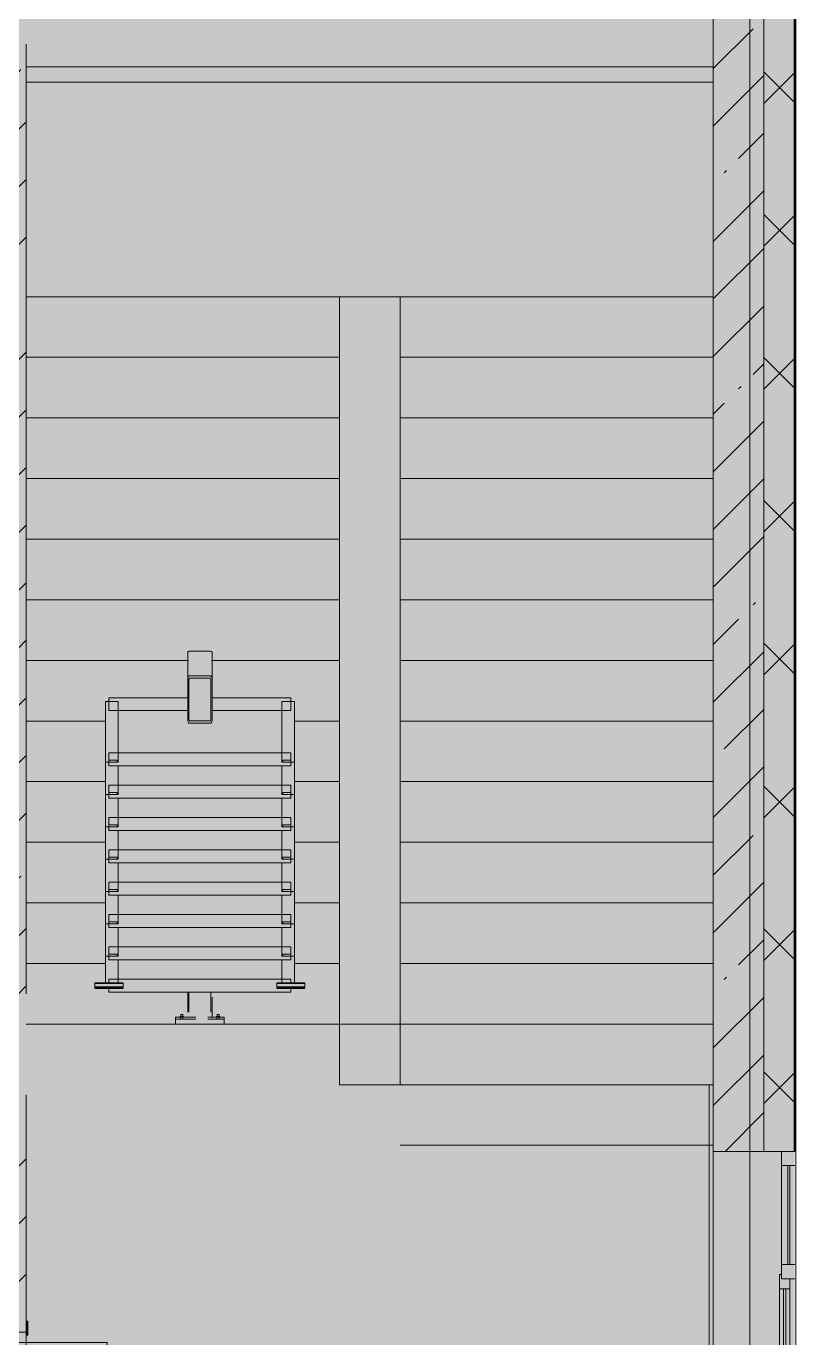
# Model space of a CAD drawing. Header units: millimetres. Extents: x 2623 to 210903, y -8553 to 29000.
# Drawn here: x 205323 to 209131, y 12198 to 18689 of the extents above; entities that cross this region are included whole.
import ezdxf

# ---------------------------------------------------------------- set-up
doc = ezdxf.new("R2010")
doc.units = ezdxf.units.MM
doc.linetypes.add('200_ШТРИХ__ш1_п0_6_', pattern=[160, 100, -60])
doc.layers.add('A-DETL-GENF-6', color=7, linetype='Continuous', lineweight=9, true_color=0xc0c0c0, transparency=0.4)
for name, color, linetype, lineweight in [('A-DETL-MBND-1', 7, '200_ШТРИХ__ш1_п0_6_', 9), ('A-GLAZ-2', 7, 'Continuous', 5), ('A-WALL-4', 7, 'Continuous', 5), ('I-WALL-4', 7, 'Continuous', 5), ('Оси', 7, 'Continuous', 9)]:
    doc.layers.add(name, color=color, linetype=linetype, lineweight=lineweight)
for name, color, linetype, lineweight, true_color in [('A-DOOR-3', 7, 'Continuous', 5, 0xb7b7b7), ('A-DOOR-4', 7, 'Continuous', 5, 0xe2e2e2), ('A-DOOR-FRAM-3', 7, 'Continuous', 5, 0xe2e2e2), ('A-DOOR-FRAM-4', 7, 'Continuous', 5, 0xb7b7b7), ('A-FLOR-2', 7, 'Continuous', 5, 0xb7b7b7), ('A-GENM-3', 7, 'Continuous', 5, 0x737373), ('A-GLAZ-1', 7, 'Continuous', 5, 0x737373), ('A-WALL-5', 7, 'Continuous', 5, 0x737373), ('A-WALL-6', 7, 'Continuous', 9, 0x737373), ('I-WALL-5', 7, 'Continuous', 5, 0x737373), ('S-STRS-2', 7, 'Continuous', 5, 0x737373)]:
    doc.layers.add(name, color=color, linetype=linetype, lineweight=lineweight, true_color=true_color)
pattern_1 = [(45, (83893.37, 0), (-285.1231, 285.1231), []), (45, (84178.5, 0), (-285.1231, 285.1231), [504.031, -100.806, 16.764, -84.042])]

# ---------------------------------------------------------------- blocks, each defined once
blk = doc.blocks.new('110_Дверь_СКБ_2Ст - Д-1_л_Лестничная клетка EIS60 2-32142534-3_1_3_птичка')
at = {"layer": 'A-DOOR-4'}
for points in [[(612.5, 110), (662.5, 110), (662.5, 1010), (612.5, 1010), (612.5, 603.3)], [(-587.5, 110), (-587.5, 510), (-637.5, 510), (-637.5, 110)], [(712.5, -110), (712.5, 30), (697.5, 24.8), (697.5, -110)]]:
    blk.add_hatch(color=256, dxfattribs=at).paths.add_polyline_path(points)
h = blk.add_hatch(color=256, dxfattribs=at)
h.paths.add_polyline_path([(652.5, 30), (712.5, 30), (712.5, 110), (662.5, 110), (662.5, 60), (652.5, 60)])
h.paths.add_polyline_path([(-687.5, 30), (-627.5, 30), (-627.5, 60), (-637.5, 60), (-637.5, 110), (-687.5, 110)])
at = {"layer": 'A-DOOR-FRAM-3'}
for points in [[(-672.5, 110), (-672.5, 118), (-742.5, 118), (-742.5, 110)], [(767.5, 110), (767.5, 118), (697.5, 118), (697.5, 110)], [(-672.5, -110), (-672.5, 30), (-687.5, 24.8), (-687.5, -110)], [(-672.5, -118), (-672.5, -110), (-742.5, -110), (-742.5, -118)], [(767.5, -118), (767.5, -110), (697.5, -110), (697.5, -118)]]:
    blk.add_hatch(color=256, dxfattribs=at).paths.add_polyline_path(points)
at = {"layer": 'A-DOOR-3'}
for p, q in [((662.5, 1010), (612.5, 1010)), ((612.5, 1010), (612.5, 110)), ((662.5, 110), (662.5, 1010)), ((-637.5, 510), (-637.5, 110)), ((-587.5, 510), (-637.5, 510)), ((-587.5, 110), (-587.5, 510)), ((-637.5, 110), (-587.5, 110)), ((612.5, 110), (662.5, 110))]:
    blk.add_line(p, q, dxfattribs=at)
for centre, radius, start, end in [((662.5, 110), 900, 90, 180), ((-637.5, 110), 400, 360, 90)]:
    blk.add_arc(centre, radius, start, end, dxfattribs=at)
at = {"layer": 'A-DOOR-FRAM-4'}
for p, q in [((-672.5, 118), (-742.5, 118)), ((-742.5, 118), (-742.5, 110)), ((-742.5, 110), (-672.5, 110)), ((-637.5, 110), (-687.5, 110)), ((-687.5, 110), (-687.5, 30)), ((-672.5, 110), (-672.5, 118)), ((-637.5, 60), (-637.5, 110)), ((662.5, 110), (662.5, 60)), ((712.5, 110), (662.5, 110)), ((767.5, 118), (697.5, 118)), ((697.5, 118), (697.5, 110)), ((697.5, 110), (767.5, 110)), ((712.5, 30), (712.5, 110)), ((767.5, 110), (767.5, 118)), ((-687.5, 30), (-627.5, 30)), ((-672.5, 30), (-687.5, 30)), ((-687.5, 30), (-687.5, -110)), ((-672.5, -110), (-672.5, 30)), ((-627.5, 60), (-637.5, 60)), ((-627.5, 30), (-627.5, 60)), ((662.5, 60), (652.5, 60)), ((652.5, 60), (652.5, 30)), ((652.5, 30), (712.5, 30)), ((712.5, 30), (697.5, 30)), ((697.5, 30), (697.5, -110)), ((712.5, -110), (712.5, 30)), ((-672.5, -110), (-742.5, -110)), ((-742.5, -110), (-742.5, -118)), ((-742.5, -118), (-672.5, -118)), ((-687.5, -110), (-672.5, -110)), ((-672.5, -118), (-672.5, -110)), ((697.5, -110), (712.5, -110)), ((767.5, -110), (697.5, -110)), ((697.5, -110), (697.5, -118)), ((697.5, -118), (767.5, -118)), ((767.5, -118), (767.5, -110))]:
    blk.add_line(p, q, dxfattribs=at)
blk = doc.blocks.new('120_Окно_СКБ_2Ст_Фрамуга сверху - 120_Окно_СКБ_2Ст_2300х2500_h_ ДОО 2-24160916-3_1_3_птичка')
at = {"layer": 'A-GLAZ-1'}
for p, q in [((-1150, 13), (-1150, 78)), ((-1080, 78), (-1080, 13)), ((-590, 13), (-590, 78)), ((-520, 78), (-520, 13)), ((1080, 13), (1080, 78)), ((1150, 78), (1150, 13)), ((-1080, 13), (-1150, 13)), ((-1150, 13), (-540, 13)), ((-590, 53), (-1080, 53)), ((-590, 43), (-1080, 43)), ((-1080, 13), (-540, 13)), ((-520, 13), (-590, 13)), ((-520, 13), (-540, 13)), ((-540, 13), (-540, 3)), ((-540, 3), (1100, 3)), ((1100, 3), (-540, 3)), ((1080, 53), (-520, 53)), ((-520, 53), (-520, 13)), ((-470, 3), (-470, 53)), ((-470, 33), (1030, 33)), ((1030, 23), (-470, 23)), ((1030, 3), (1030, 53)), ((1080, 13), (1080, 53)), ((1150, 13), (1080, 13)), ((1100, 13), (1080, 13)), ((1100, 13), (1150, 13)), ((1100, 3), (1100, 13))]:
    blk.add_line(p, q, dxfattribs=at)
at = {"layer": 'A-GLAZ-2'}
for p, q in [((-1150, 83), (-1080, 83)), ((1150, 83), (-1150, 83)), ((-1080, 83), (1080, 83)), ((-590, 83), (-520, 83)), ((1080, 83), (1150, 83))]:
    blk.add_line(p, q, dxfattribs=at)
blk = doc.blocks.new('Анкер клиновой - Анкер клиновой МКТ В 10-10-16_85-22193208-3_1_3_птичка')
at = {"layer": 'A-DETL-MBND-1'}
for p, q in [((122191.4, 13788), (122191.4, 13784)), ((122207.4, 13788), (122191.4, 13788)), ((122191.4, 13788), (122207.4, 13788)), ((122194.4, 13798), (122194.4, 13784)), ((122204.4, 13798), (122194.4, 13798)), ((122194.4, 13798), (122204.4, 13798)), ((122204.4, 13784), (122204.4, 13798)), ((122207.4, 13784), (122207.4, 13788))]:
    blk.add_line(p, q, dxfattribs=at)
blk = doc.blocks.new('ОМ_Полоса_Трапеция прямоугольная_Прокат_ГОСТ 103-2006 - ОМ_Полоса_Трапеция прямоугольная_Прокат_ГОСТ 103-2006-21111644-3_1_3_птичка')
at = {"layer": 'A-GENM-3'}
for p, q in [((122699.4, 15046.5), (122699.4, 15056.5)), ((122699.4, 15056.5), (122739.4, 15056.5)), ((122739.4, 15046.5), (122699.4, 15046.5)), ((122739.4, 15056.5), (122739.4, 15046.5))]:
    blk.add_line(p, q, dxfattribs=at)
blk = doc.blocks.new('ОМ_Полоса_Трапеция прямоугольная_Прокат_ГОСТ 103-2006 - ОМ_Полоса_Трапеция прямоугольная_Прокат_ГОСТ 103-2006-V105-3_1_3_птичка')
at = {"layer": 'A-GENM-3'}
for p, q in [((122699.4, 14416.5), (122699.4, 14406.5)), ((122739.4, 14416.5), (122699.4, 14416.5)), ((122739.4, 14406.5), (122739.4, 14416.5)), ((122699.4, 14406.5), (122739.4, 14406.5))]:
    blk.add_line(p, q, dxfattribs=at)
blk = doc.blocks.new('ОМ_Полоса_Трапеция прямоугольная_Прокат_ГОСТ 103-2006 - ОМ_Полоса_Трапеция прямоугольная_Прокат_ГОСТ 103-2006-V106-3_1_3_птичка')
at = {"layer": 'A-GENM-3'}
for p, q in [((122699.4, 14256.5), (122699.4, 14246.5)), ((122739.4, 14256.5), (122699.4, 14256.5)), ((122699.4, 14246.5), (122739.4, 14246.5)), ((122739.4, 14246.5), (122739.4, 14256.5))]:
    blk.add_line(p, q, dxfattribs=at)
blk = doc.blocks.new('ОМ_Полоса_Трапеция прямоугольная_Прокат_ГОСТ 103-2006 - ОМ_Полоса_Трапеция прямоугольная_Прокат_ГОСТ 103-2006-V107-3_1_3_птичка')
at = {"layer": 'A-GENM-3'}
for p, q in [((122699.4, 14096.5), (122699.4, 14086.5)), ((122739.4, 14096.5), (122699.4, 14096.5)), ((122699.4, 14086.5), (122739.4, 14086.5)), ((122739.4, 14086.5), (122739.4, 14096.5))]:
    blk.add_line(p, q, dxfattribs=at)
blk = doc.blocks.new('ОМ_Полоса_Прокат_ГОСТ 103-2006 - ОМ_Полоса_Прокат_ГОСТ 103-2006-22193251-3_1_3_птичка')
at = {"layer": 'A-GENM-3'}
for p, q in [((122809.4, 13929.5), (122669.4, 13929.5)), ((122669.4, 13929.5), (122669.4, 13926.5)), ((122669.4, 13926.5), (122809.4, 13926.5)), ((122809.4, 13926.5), (122809.4, 13929.5))]:
    blk.add_line(p, q, dxfattribs=at)
blk = doc.blocks.new('ОМ_Полоса_Прокат_ГОСТ 103-2006 - ОМ_Полоса_Прокат_ГОСТ 103-2006-22193252-3_1_3_птичка')
at = {"layer": 'A-GENM-3'}
for p, q in [((122669.4, 13954.2), (122669.4, 13950.8)), ((122809.4, 13954.2), (122669.4, 13954.2)), ((122669.4, 13950.8), (122809.4, 13950.8)), ((122669.4, 13933.9), (122669.4, 13950.8)), ((122809.4, 13933.9), (122669.4, 13933.9)), ((122809.4, 13950.8), (122809.4, 13954.2)), ((122809.4, 13950.8), (122809.4, 13933.9))]:
    blk.add_line(p, q, dxfattribs=at)
blk = doc.blocks.new('ОМ_Полоса_Трапеция прямоугольная_Прокат_ГОСТ 103-2006 - ОМ_Полоса_Трапеция прямоугольная_Прокат_ГОСТ 103-2006-21111686-3_1_3_птичка')
at = {"layer": 'A-GENM-3'}
for p, q in [((121839.4, 15056.5), (121879.4, 15056.5)), ((121839.4, 15046.5), (121839.4, 15056.5)), ((121879.4, 15046.5), (121839.4, 15046.5)), ((121879.4, 15056.5), (121879.4, 15046.5))]:
    blk.add_line(p, q, dxfattribs=at)
blk = doc.blocks.new('ОМ_Полоса_Трапеция прямоугольная_Прокат_ГОСТ 103-2006 - ОМ_Полоса_Трапеция прямоугольная_Прокат_ГОСТ 103-2006-V108-3_1_3_птичка')
at = {"layer": 'A-GENM-3'}
for p, q in [((121879.4, 14416.5), (121839.4, 14416.5)), ((121839.4, 14416.5), (121839.4, 14406.5)), ((121879.4, 14406.5), (121879.4, 14416.5)), ((121839.4, 14406.5), (121879.4, 14406.5))]:
    blk.add_line(p, q, dxfattribs=at)
blk = doc.blocks.new('ОМ_Полоса_Трапеция прямоугольная_Прокат_ГОСТ 103-2006 - ОМ_Полоса_Трапеция прямоугольная_Прокат_ГОСТ 103-2006-V109-3_1_3_птичка')
at = {"layer": 'A-GENM-3'}
for p, q in [((121879.4, 14256.5), (121839.4, 14256.5)), ((121839.4, 14256.5), (121839.4, 14246.5)), ((121839.4, 14246.5), (121879.4, 14246.5)), ((121879.4, 14246.5), (121879.4, 14256.5))]:
    blk.add_line(p, q, dxfattribs=at)
blk = doc.blocks.new('ОМ_Полоса_Трапеция прямоугольная_Прокат_ГОСТ 103-2006 - ОМ_Полоса_Трапеция прямоугольная_Прокат_ГОСТ 103-2006-V110-3_1_3_птичка')
at = {"layer": 'A-GENM-3'}
for p, q in [((121879.4, 14096.5), (121839.4, 14096.5)), ((121839.4, 14096.5), (121839.4, 14086.5)), ((121839.4, 14086.5), (121879.4, 14086.5)), ((121879.4, 14086.5), (121879.4, 14096.5))]:
    blk.add_line(p, q, dxfattribs=at)
blk = doc.blocks.new('ОМ_Полоса_Прокат_ГОСТ 103-2006 - ОМ_Полоса_Прокат_ГОСТ 103-2006-22193295-3_1_3_птичка')
at = {"layer": 'A-GENM-3'}
for p, q in [((121909.4, 13929.5), (121769.4, 13929.5)), ((121769.4, 13929.5), (121769.4, 13926.5)), ((121769.4, 13926.5), (121909.4, 13926.5)), ((121909.4, 13926.5), (121909.4, 13929.5))]:
    blk.add_line(p, q, dxfattribs=at)
blk = doc.blocks.new('ОМ_Полоса_Прокат_ГОСТ 103-2006 - ОМ_Полоса_Прокат_ГОСТ 103-2006-22193296-3_1_3_птичка')
at = {"layer": 'A-GENM-3'}
for p, q in [((121909.4, 13954.2), (121769.4, 13954.2)), ((121769.4, 13954.2), (121769.4, 13950.8)), ((121769.4, 13950.8), (121909.4, 13950.8)), ((121769.4, 13933.9), (121769.4, 13950.8)), ((121909.4, 13933.9), (121769.4, 13933.9)), ((121909.4, 13950.8), (121909.4, 13954.2)), ((121909.4, 13950.8), (121909.4, 13933.9))]:
    blk.add_line(p, q, dxfattribs=at)
blk = doc.blocks.new('ОМ_Нижняя опорная пятка1 - ОМ_Нижняя опорная пятка-21111576-3_1_3_птичка')
at = {"layer": 'A-DETL-MBND-1'}
for p, q in [((-96, -10), (-96, 0)), ((-84, -10), (-84, 0)), ((84, -10), (84, 0)), ((96, -10), (96, 0))]:
    blk.add_line(p, q, dxfattribs=at)
blk = doc.blocks.new('ОМ_Труба_ГОСТ 8639-82 - ОМ_Труба_ГОСТ 8639-82-21111694-3_1_3_птичка')
at = {"layer": 'A-GENM-3'}
for p, q in [((122229.4, 15590.5), (122229.4, 15456.5)), ((122238.4, 15595.1), (122340.4, 15595.1)), ((122349.4, 15456.5), (122349.4, 15590.5)), ((122229.4, 15256.4), (122229.4, 15456.5)), ((122235.4, 15456.5), (122235.4, 15256.4)), ((122238.4, 15474.2), (122340.4, 15474.2)), ((122340.4, 15462.4), (122238.4, 15462.4)), ((122343.4, 15256.4), (122343.4, 15456.5)), ((122349.4, 15456.5), (122349.4, 15256.4)), ((122238.4, 15250.5), (122340.4, 15250.5)), ((122340.4, 15238.8), (122238.4, 15238.8))]:
    blk.add_line(p, q, dxfattribs=at)
at = {"layer": 'A-GENM-3', "flags": 128}
for points in [[(122229.4, 15456.5), (122229.6, 15460), (122230.1, 15463.3), (122231, 15466.3), (122232.1, 15469), (122233.4, 15471.2), (122235, 15472.8), (122236.7, 15473.8), (122238.4, 15474.2)], [(122238.4, 15462.4), (122237.9, 15462.3), (122237.3, 15461.9), (122236.8, 15461.4), (122236.3, 15460.7), (122235.9, 15459.8), (122235.7, 15458.8), (122235.5, 15457.7), (122235.4, 15456.5)], [(122340.4, 15474.2), (122342.2, 15473.8), (122343.9, 15472.8), (122345.4, 15471.2), (122346.8, 15469), (122347.9, 15466.3), (122348.8, 15463.3), (122349.3, 15460), (122349.4, 15456.5)], [(122343.4, 15456.5), (122343.4, 15457.7), (122343.2, 15458.8), (122342.9, 15459.8), (122342.6, 15460.7), (122342.1, 15461.4), (122341.6, 15461.9), (122341, 15462.3), (122340.4, 15462.4)], [(122238.4, 15238.8), (122236.7, 15239.1), (122235, 15240.1), (122233.4, 15241.8), (122232.1, 15243.9), (122231, 15246.6), (122230.1, 15249.7), (122229.6, 15253), (122229.4, 15256.4)], [(122235.4, 15256.4), (122235.5, 15255.3), (122235.7, 15254.2), (122235.9, 15253.2), (122236.3, 15252.3), (122236.8, 15251.5), (122237.3, 15251), (122237.9, 15250.7), (122238.4, 15250.5)], [(122349.4, 15256.4), (122349.3, 15253), (122348.8, 15249.7), (122347.9, 15246.6), (122346.8, 15243.9), (122345.4, 15241.8), (122343.9, 15240.1), (122342.2, 15239.1), (122340.4, 15238.8)], [(122340.4, 15250.5), (122341, 15250.7), (122341.6, 15251), (122342.1, 15251.5), (122342.6, 15252.3), (122342.9, 15253.2), (122343.2, 15254.2), (122343.4, 15255.3), (122343.4, 15256.4)]]:
    blk.add_lwpolyline(points, dxfattribs=at)
at = {"layer": 'A-GENM-3'}
for centre, major_axis, start_param, end_param in [((122238.4, 15590.5), (9, 0), 1.570796, 3.141593), ((122340.4, 15590.5), (9, 0), 0, 1.570796), ((122238.4, 15538.5), (9, 0), 3.141593, 3.665191), ((122340.4, 15538.5), (-9, 0), 2.617994, 3.141593)]:
    blk.add_ellipse(centre, major_axis=major_axis, ratio=0.509802, start_param=start_param, end_param=end_param, dxfattribs=at)
blk = doc.blocks.new('ОМ_Уголок_ГОСТ 8509-93 - ОМ_Уголок_ГОСТ 8509-93-22194532-3_1_3_птичка')
at = {"layer": 'A-GENM-3'}
for p, q in [((0, 45.2), (0, -17.8)), ((390, 45.2), (0, 45.2)), ((900, 45.2), (510, 45.2)), ((900, -17.8), (900, 45.2)), ((0, -17.8), (390, -17.8)), ((510, -17.8), (900, -17.8))]:
    blk.add_line(p, q, dxfattribs=at)
blk = doc.blocks.new('ОМ_Уголок_ГОСТ 8509-93 - ОМ_Уголок_ГОСТ 8509-93-V111-3_1_3_птичка')
at = {"layer": 'A-GENM-3'}
for p, q in [((0, 45.2), (0, -17.8)), ((900, 45.2), (0, 45.2)), ((900, -17.8), (900, 45.2)), ((0, -17.8), (900, -17.8))]:
    blk.add_line(p, q, dxfattribs=at)
blk = doc.blocks.new('ОМ_Уголок_ГОСТ 8509-93 - ОМ_Уголок_ГОСТ 8509-93-22194533-3_1_3_птичка')
at = {"layer": 'A-GENM-3'}
for p, q in [((0, 45.2), (0, -17.8)), ((300, 45.2), (0, 45.2)), ((300, -17.8), (300, 45.2)), ((0, -17.8), (300, -17.8))]:
    blk.add_line(p, q, dxfattribs=at)
blk = doc.blocks.new('ОМ_Уголок_ГОСТ 8509-93 - ОМ_Уголок_ГОСТ 8509-93-V112-3_1_3_птичка')
at = {"layer": 'A-GENM-3'}
for p, q in [((0, 45.2), (0, -17.8)), ((142.2, 45.2), (0, 45.2)), ((0, -17.8), (160, -17.8))]:
    blk.add_line(p, q, dxfattribs=at)
blk = doc.blocks.new('ОМ_Уголок_ГОСТ 8509-93 - ОМ_Уголок_ГОСТ 8509-93-V113-3_1_3_птичка')
at = {"layer": 'A-GENM-3'}
for p, q in [((300, 45.2), (157.8, 45.2)), ((300, -17.8), (300, 45.2)), ((140, -17.8), (300, -17.8))]:
    blk.add_line(p, q, dxfattribs=at)
blk = doc.blocks.new('ОМ_Уголок_ГОСТ 8509-93 - ОМ_Уголок_ГОСТ 8509-93-V114-3_1_3_птичка')
at = {"layer": 'A-GENM-3'}
for p, q in [((0, 45.2), (0, 27.8)), ((900, 45.2), (0, 45.2)), ((0, 7.4), (0, -17.8)), ((900, 27.8), (900, 45.2)), ((900, -17.8), (900, 7.4)), ((0, -17.8), (900, -17.8))]:
    blk.add_line(p, q, dxfattribs=at)
blk = doc.blocks.new('ОМ_Уголок_ГОСТ 8509-93 - ОМ_Уголок_ГОСТ 8509-93-V115-3_1_3_птичка')
at = {"layer": 'A-GENM-3'}
for p, q in [((0, 45.2), (0, -17.8)), ((7.4, 45.2), (0, 45.2)), ((142.2, 45.2), (27.8, 45.2)), ((0, -17.8), (7.4, -17.8)), ((27.8, -17.8), (160, -17.8))]:
    blk.add_line(p, q, dxfattribs=at)
blk = doc.blocks.new('ОМ_Уголок_ГОСТ 8509-93 - ОМ_Уголок_ГОСТ 8509-93-V116-3_1_3_птичка')
at = {"layer": 'A-GENM-3'}
for p, q in [((272.2, 45.2), (157.8, 45.2)), ((300, 45.2), (292.6, 45.2)), ((300, -17.8), (300, 45.2)), ((140, -17.8), (272.2, -17.8)), ((292.6, -17.8), (300, -17.8))]:
    blk.add_line(p, q, dxfattribs=at)
blk = doc.blocks.new('ОМ_Труба_ГОСТ 8639-82 - ОМ_Труба_ГОСТ 8639-82-21111710-3_1_3_птичка')
at = {"layer": 'A-DETL-MBND-1'}
for p, q in [((122229.4, 13908.7), (122229.4, 13784)), ((122235.4, 13908.7), (122235.4, 13784)), ((122343.4, 13908.7), (122343.4, 13784)), ((122349.4, 13784), (122349.4, 13908.7))]:
    blk.add_line(p, q, dxfattribs=at)
blk = doc.blocks.new('ОМ_Уголок_ГОСТ 8510-86 - ОМ_Уголок_ГОСТ 8510-86-21111720-3_1_3_птичка')
at = {"layer": 'A-DETL-MBND-1'}
for p, q in [((0, 34), (0, 0)), ((0, 10), (240, 10)), ((0, 0), (240, 0)), ((240, 0), (240, 34))]:
    blk.add_line(p, q, dxfattribs=at)
blk = doc.blocks.new('Зашивка приборов отопления41 - Зашивка приборов отопления-33325756-3_1_3_птичка')
at = {"layer": 'A-WALL-5'}
for p, q in [((121290.8, 18669.6), (124690.8, 18669.6)), ((124690.8, 18669.6), (121290.8, 18669.6)), ((121290.8, 18594.6), (124690.8, 18594.6))]:
    blk.add_line(p, q, dxfattribs=at)

msp = doc.modelspace()

# ---------------------------------------------------------------- hatches: boundary and pattern name
at = {"layer": 'A-DETL-GENF-6'}
msp.add_hatch(color=256, dxfattribs=at).paths.add_polyline_path([(209126.4, -258), (209126.4, 21479), (177226.4, 21479), (177226.4, 27379), (168463.4, 27379), (168463.4, 10208.3), (173103.4, 10208.3), (173103.4, -258), (207881, -258)])
at = {"layer": 'A-WALL-4'}
h = msp.add_hatch(dxfattribs=at)
h.set_pattern_fill('FP_73', color=256, style=0, pattern_type=2)
h.set_pattern_definition([(45, (83893.37, 0), (-353.5534, 353.5534), []), (135, (83893.37, 0), (-353.5534, -353.5534), [])])
h.paths.add_polyline_path([(209114.6, -250), (209123.4, -250), (209123.4, 7700), (208973.4, 7700), (208973.4, -250), (209098.8, -250)])
h.paths.add_polyline_path([(209123.4, 8900), (209123.4, 10820), (208973.4, 10820), (208973.4, 8900)])
h.paths.add_polyline_path([(209123.4, 13120), (209123.4, 21400), (208973.4, 21400), (208973.4, 13120)])
at = {"layer": 'I-WALL-4'}
h = msp.add_hatch(dxfattribs=at)
h.set_pattern_fill('FP_69', color=256, style=0, pattern_type=2)
h.set_pattern_definition(pattern_1)
h.paths.add_polyline_path([(208723.4, 10600), (208973.4, 10600), (208973.4, 10820), (208723.4, 10820), (208723.4, 10642.6)])
h.paths.add_polyline_path([(208973.4, 13120), (208973.4, 21400), (208723.4, 21400), (208723.4, 13120)])
h = msp.add_hatch(dxfattribs=at)
h.set_pattern_fill('FP_69', color=256, style=0, pattern_type=2)
h.set_pattern_definition(pattern_1)
h.paths.add_polyline_path([(205103.4, 10380), (205323.4, 10380), (205323.4, 10825), (205103.4, 10825), (205103.4, 10400)])
h.paths.add_polyline_path([(205323.4, 12225), (205323.4, 13400), (205103.4, 13400), (205103.4, 12225), (205273.4, 12225)])
h.paths.add_polyline_path([(205103.4, 13900), (205323.4, 13900), (205323.4, 18600), (205103.4, 18600), (205103.4, 14691.7)])
h.paths.add_polyline_path([(205323, 19100), (205323.4, 19100), (205323.4, 19110), (205103.4, 19110), (205103.4, 19100)])

# ---------------------------------------------------------------- linework, layer by layer
at = {"layer": 'A-FLOR-2'}
for p, q in [((207173.4, 13750), (205323.4, 13750)), ((206873.4, 13450), (206873.4, 13750)), ((207173.4, 13450), (207173.4, 13750)), ((208702.4, 13450), (206873.4, 13450)), ((208702.4, 10600), (208702.4, 13450)), ((208723.4, 13150), (208702.4, 13150))]:
    msp.add_line(p, q, dxfattribs=at)
at = {"layer": 'A-WALL-4'}
msp.add_line((209131.4, 7700), (209131.4, 21558), dxfattribs=at)
at = {"layer": 'A-WALL-5'}
msp.add_line((208973.4, 13120), (209126.4, 13120), dxfattribs=at)
at = {"layer": 'A-WALL-6'}
for p, q in [((209126.4, 13120), (209126.4, 21553)), ((209123.4, 13120), (209123.4, 21550)), ((208973.4, 21400), (208973.4, 13120)), ((208973.4, 13120), (208973.4, 21400))]:
    msp.add_line(p, q, dxfattribs=at)
at = {"layer": 'I-WALL-5'}
for p, q in [((208723.4, 18850), (208723.4, 10600)), ((205323.4, 13900), (205323.4, 18600)), ((205323.4, 12280), (205323.4, 13400)), ((208723.4, 13120), (208973.4, 13120))]:
    msp.add_line(p, q, dxfattribs=at)
at = {"layer": 'S-STRS-2'}
for p, q in [((205323.4, 17350), (206873.4, 17350)), ((205323.4, 17350), (206873.4, 17350)), ((206873.4, 17350), (207173.4, 17350)), ((206873.4, 17050), (206873.4, 17350)), ((208723.4, 17350), (207173.4, 17350)), ((207173.4, 17350), (207173.4, 17050)), ((208723.4, 17350), (207173.4, 17350)), ((205323.4, 17050), (206873.4, 17050)), ((205323.4, 17050), (206873.4, 17050)), ((206873.4, 16750), (206873.4, 17050)), ((207173.4, 17050), (207173.4, 16750)), ((208723.4, 17050), (207173.4, 17050)), ((208723.4, 17050), (207173.4, 17050)), ((205323.4, 16750), (206873.4, 16750)), ((205323.4, 16750), (206873.4, 16750)), ((206873.4, 16450), (206873.4, 16750)), ((207173.4, 16750), (207173.4, 16450)), ((208723.4, 16750), (207173.4, 16750)), ((208723.4, 16750), (207173.4, 16750)), ((205323.4, 16450), (206873.4, 16450)), ((205323.4, 16450), (206873.4, 16450)), ((206873.4, 16150), (206873.4, 16450)), ((207173.4, 16450), (207173.4, 16150)), ((208723.4, 16450), (207173.4, 16450)), ((208723.4, 16450), (207173.4, 16450)), ((205323.4, 16150), (206873.4, 16150)), ((205323.4, 16150), (206873.4, 16150)), ((206873.4, 15850), (206873.4, 16150)), ((207173.4, 16150), (207173.4, 15850)), ((208723.4, 16150), (207173.4, 16150)), ((208723.4, 16150), (207173.4, 16150)), ((205323.4, 15850), (206873.4, 15850)), ((205323.4, 15850), (206873.4, 15850)), ((206873.4, 15550), (206873.4, 15850)), ((207173.4, 15850), (207173.4, 15550)), ((208723.4, 15850), (207173.4, 15850)), ((208723.4, 15850), (207173.4, 15850)), ((205323.4, 15550), (206125.9, 15550)), ((205323.4, 15550), (206125.9, 15550)), ((206239.7, 15550), (206873.4, 15550)), ((206239.7, 15550), (206873.4, 15550)), ((206873.4, 15250), (206873.4, 15550)), ((207173.4, 15550), (207173.4, 15250)), ((208723.4, 15550), (207173.4, 15550)), ((208723.4, 15550), (207173.4, 15550)), ((205323.4, 15250), (205715, 15250)), ((205323.4, 15250), (205715, 15250)), ((206650.6, 15250), (206873.4, 15250)), ((206650.6, 15250), (206873.4, 15250)), ((206873.4, 14950), (206873.4, 15250)), ((207173.4, 15250), (207173.4, 14950)), ((208723.4, 15250), (207173.4, 15250)), ((208723.4, 15250), (207173.4, 15250)), ((205323.4, 14950), (205715, 14950)), ((205323.4, 14950), (205715, 14950)), ((206650.6, 14950), (206873.4, 14950)), ((206650.6, 14950), (206873.4, 14950)), ((206873.4, 14650), (206873.4, 14950)), ((207173.4, 14950), (207173.4, 14650)), ((208723.4, 14950), (207173.4, 14950)), ((208723.4, 14950), (207173.4, 14950)), ((205323.4, 14650), (205715, 14650)), ((205323.4, 14650), (205715, 14650)), ((206650.6, 14650), (206873.4, 14650)), ((206650.6, 14650), (206873.4, 14650)), ((206873.4, 14350), (206873.4, 14650)), ((207173.4, 14650), (207173.4, 14350)), ((208723.4, 14650), (207173.4, 14650)), ((208723.4, 14650), (207173.4, 14650)), ((205323.4, 14350), (205715, 14350)), ((205323.4, 14350), (205715, 14350)), ((206650.6, 14350), (206873.4, 14350)), ((206650.6, 14350), (206873.4, 14350)), ((206873.4, 14050), (206873.4, 14350)), ((207173.4, 14350), (207173.4, 14050)), ((208723.4, 14350), (207173.4, 14350)), ((208723.4, 14350), (207173.4, 14350)), ((205323.4, 14050), (205715, 14050)), ((205323.4, 14050), (205715, 14050)), ((206650.6, 14050), (206873.4, 14050)), ((206650.6, 14050), (206873.4, 14050)), ((206873.4, 13750), (206873.4, 14050)), ((207173.4, 14050), (207173.4, 13750)), ((208723.4, 14050), (207173.4, 14050)), ((208723.4, 14050), (207173.4, 14050)), ((208723.4, 13750), (207173.4, 13750)), ((208723.4, 13750), (207173.4, 13750)), ((208723.4, 13450), (208702.4, 13450)), ((208723.4, 13450), (208702.4, 13450)), ((208723.4, 13150), (207173.4, 13150))]:
    msp.add_line(p, q, dxfattribs=at)
at = {"layer": 'Оси'}
msp.add_line((208903.4, 10029.8), (208903.4, 21915.1), dxfattribs=at)

# ---------------------------------------------------------------- block references
at = {"layer": 'A-DETL-MBND-1'}
for name, p in [('ОМ_Труба_ГОСТ 8639-82 - ОМ_Труба_ГОСТ 8639-82-21111710-3_1_3_птичка', (83893.4, 0)), ('Анкер клиновой - Анкер клиновой МКТ В 10-10-16_85-22193208-3_1_3_птичка', (83893.4, 0)), ('ОМ_Нижняя опорная пятка1 - ОМ_Нижняя опорная пятка-21111576-3_1_3_птичка', (206182.8, 13784)), ('Анкер клиновой - Анкер клиновой МКТ В 10-10-16_85-22193208-3_1_3_птичка', (84073.4, 0))]:
    msp.add_blockref(name, p, dxfattribs=at)
at = {"layer": 'A-DETL-MBND-1', "extrusion": (0, 0, -1), "rotation": 180}
msp.add_blockref('ОМ_Уголок_ГОСТ 8510-86 - ОМ_Уголок_ГОСТ 8510-86-21111720-3_1_3_птичка', (-206062.8, 13784), dxfattribs=at)
at = {"layer": 'A-DOOR-3', "rotation": 269.9999999999998}
msp.add_blockref('110_Дверь_СКБ_2Ст - Д-1_л_Лестничная клетка EIS60 2-32142534-3_1_3_птичка', (205213.4, 11537.5), dxfattribs=at)
at = {"layer": 'A-GENM-3'}
for name, p in [('ОМ_Труба_ГОСТ 8639-82 - ОМ_Труба_ГОСТ 8639-82-21111694-3_1_3_птичка', (83893.4, 0)), ('ОМ_Полоса_Трапеция прямоугольная_Прокат_ГОСТ 103-2006 - ОМ_Полоса_Трапеция прямоугольная_Прокат_ГОСТ 103-2006-21111686-3_1_3_птичка', (83893.4, 0)), ('ОМ_Полоса_Трапеция прямоугольная_Прокат_ГОСТ 103-2006 - ОМ_Полоса_Трапеция прямоугольная_Прокат_ГОСТ 103-2006-21111644-3_1_3_птичка', (83893.4, 0)), ('ОМ_Полоса_Трапеция прямоугольная_Прокат_ГОСТ 103-2006 - ОМ_Полоса_Трапеция прямоугольная_Прокат_ГОСТ 103-2006-21111686-3_1_3_птичка', (83893.4, -160)), ('ОМ_Полоса_Трапеция прямоугольная_Прокат_ГОСТ 103-2006 - ОМ_Полоса_Трапеция прямоугольная_Прокат_ГОСТ 103-2006-21111644-3_1_3_птичка', (83893.4, -160)), ('ОМ_Полоса_Трапеция прямоугольная_Прокат_ГОСТ 103-2006 - ОМ_Полоса_Трапеция прямоугольная_Прокат_ГОСТ 103-2006-21111686-3_1_3_птичка', (83893.4, -320)), ('ОМ_Полоса_Трапеция прямоугольная_Прокат_ГОСТ 103-2006 - ОМ_Полоса_Трапеция прямоугольная_Прокат_ГОСТ 103-2006-21111644-3_1_3_птичка', (83893.4, -320)), ('ОМ_Полоса_Трапеция прямоугольная_Прокат_ГОСТ 103-2006 - ОМ_Полоса_Трапеция прямоугольная_Прокат_ГОСТ 103-2006-21111686-3_1_3_птичка', (83893.4, -480)), ('ОМ_Полоса_Трапеция прямоугольная_Прокат_ГОСТ 103-2006 - ОМ_Полоса_Трапеция прямоугольная_Прокат_ГОСТ 103-2006-21111644-3_1_3_птичка', (83893.4, -480)), ('ОМ_Полоса_Трапеция прямоугольная_Прокат_ГОСТ 103-2006 - ОМ_Полоса_Трапеция прямоугольная_Прокат_ГОСТ 103-2006-V108-3_1_3_птичка', (83893.4, 0)), ('ОМ_Полоса_Трапеция прямоугольная_Прокат_ГОСТ 103-2006 - ОМ_Полоса_Трапеция прямоугольная_Прокат_ГОСТ 103-2006-V105-3_1_3_птичка', (83893.4, 0)), ('ОМ_Полоса_Трапеция прямоугольная_Прокат_ГОСТ 103-2006 - ОМ_Полоса_Трапеция прямоугольная_Прокат_ГОСТ 103-2006-V109-3_1_3_птичка', (83893.4, 0)), ('ОМ_Полоса_Трапеция прямоугольная_Прокат_ГОСТ 103-2006 - ОМ_Полоса_Трапеция прямоугольная_Прокат_ГОСТ 103-2006-V106-3_1_3_птичка', (83893.4, 0)), ('ОМ_Полоса_Трапеция прямоугольная_Прокат_ГОСТ 103-2006 - ОМ_Полоса_Трапеция прямоугольная_Прокат_ГОСТ 103-2006-V110-3_1_3_птичка', (83893.4, 0)), ('ОМ_Полоса_Трапеция прямоугольная_Прокат_ГОСТ 103-2006 - ОМ_Полоса_Трапеция прямоугольная_Прокат_ГОСТ 103-2006-V107-3_1_3_птичка', (83893.4, 0)), ('ОМ_Полоса_Прокат_ГОСТ 103-2006 - ОМ_Полоса_Прокат_ГОСТ 103-2006-22193296-3_1_3_птичка', (83893.4, 0)), ('ОМ_Полоса_Прокат_ГОСТ 103-2006 - ОМ_Полоса_Прокат_ГОСТ 103-2006-22193295-3_1_3_птичка', (83893.4, 0)), ('ОМ_Полоса_Прокат_ГОСТ 103-2006 - ОМ_Полоса_Прокат_ГОСТ 103-2006-22193252-3_1_3_птичка', (83893.4, 0)), ('ОМ_Полоса_Прокат_ГОСТ 103-2006 - ОМ_Полоса_Прокат_ГОСТ 103-2006-22193251-3_1_3_птичка', (83893.4, 0))]:
    msp.add_blockref(name, p, dxfattribs=at)
at = {"layer": 'A-GENM-3', "extrusion": (0, 0, -1)}
for name, p, rotation in [('ОМ_Уголок_ГОСТ 8509-93 - ОМ_Уголок_ГОСТ 8509-93-22194533-3_1_3_птичка', (-205732.8, 15046.5), 90.00000000000064), ('ОМ_Уголок_ГОСТ 8509-93 - ОМ_Уголок_ГОСТ 8509-93-22194532-3_1_3_птичка', (-205732.8, 15346.5), 180), ('ОМ_Уголок_ГОСТ 8509-93 - ОМ_Уголок_ГОСТ 8509-93-22194533-3_1_3_птичка', (-206632.8, 15346.5), 270.0000000000008), ('ОМ_Уголок_ГОСТ 8509-93 - ОМ_Уголок_ГОСТ 8509-93-V112-3_1_3_птичка', (-205732.8, 14886.5), 90.00000000000064), ('ОМ_Уголок_ГОСТ 8509-93 - ОМ_Уголок_ГОСТ 8509-93-V113-3_1_3_птичка', (-206632.8, 15186.5), 270.0000000000008), ('ОМ_Уголок_ГОСТ 8509-93 - ОМ_Уголок_ГОСТ 8509-93-V112-3_1_3_птичка', (-205732.8, 14726.5), 90.00000000000064), ('ОМ_Уголок_ГОСТ 8509-93 - ОМ_Уголок_ГОСТ 8509-93-V113-3_1_3_птичка', (-206632.8, 15026.5), 270.0000000000008), ('ОМ_Уголок_ГОСТ 8509-93 - ОМ_Уголок_ГОСТ 8509-93-V112-3_1_3_птичка', (-205732.8, 14566.5), 90.00000000000064), ('ОМ_Уголок_ГОСТ 8509-93 - ОМ_Уголок_ГОСТ 8509-93-V113-3_1_3_птичка', (-206632.8, 14866.5), 270.0000000000008), ('ОМ_Уголок_ГОСТ 8509-93 - ОМ_Уголок_ГОСТ 8509-93-V112-3_1_3_птичка', (-205732.8, 14406.5), 90.00000000000064), ('ОМ_Уголок_ГОСТ 8509-93 - ОМ_Уголок_ГОСТ 8509-93-V113-3_1_3_птичка', (-206632.8, 14706.5), 270.0000000000008), ('ОМ_Уголок_ГОСТ 8509-93 - ОМ_Уголок_ГОСТ 8509-93-V112-3_1_3_птичка', (-205732.8, 14246.5), 90.00000000000064), ('ОМ_Уголок_ГОСТ 8509-93 - ОМ_Уголок_ГОСТ 8509-93-V113-3_1_3_птичка', (-206632.8, 14546.5), 270.0000000000008), ('ОМ_Уголок_ГОСТ 8509-93 - ОМ_Уголок_ГОСТ 8509-93-V112-3_1_3_птичка', (-205732.8, 14086.5), 90.00000000000064), ('ОМ_Уголок_ГОСТ 8509-93 - ОМ_Уголок_ГОСТ 8509-93-V113-3_1_3_птичка', (-206632.8, 14386.5), 270.0000000000008), ('ОМ_Уголок_ГОСТ 8509-93 - ОМ_Уголок_ГОСТ 8509-93-V115-3_1_3_птичка', (-205732.8, 13926.5), 90.00000000000064), ('ОМ_Уголок_ГОСТ 8509-93 - ОМ_Уголок_ГОСТ 8509-93-V116-3_1_3_птичка', (-206632.8, 14226.5), 270.0000000000008)]:
    msp.add_blockref(name, p, dxfattribs=dict(at, rotation=rotation))
for name, p in [('ОМ_Уголок_ГОСТ 8509-93 - ОМ_Уголок_ГОСТ 8509-93-V111-3_1_3_птичка', (-206632.8, 15046.5)), ('ОМ_Уголок_ГОСТ 8509-93 - ОМ_Уголок_ГОСТ 8509-93-V111-3_1_3_птичка', (-206632.8, 14886.5)), ('ОМ_Уголок_ГОСТ 8509-93 - ОМ_Уголок_ГОСТ 8509-93-V111-3_1_3_птичка', (-206632.8, 14726.5)), ('ОМ_Уголок_ГОСТ 8509-93 - ОМ_Уголок_ГОСТ 8509-93-V111-3_1_3_птичка', (-206632.8, 14566.5)), ('ОМ_Уголок_ГОСТ 8509-93 - ОМ_Уголок_ГОСТ 8509-93-V111-3_1_3_птичка', (-206632.8, 14406.5)), ('ОМ_Уголок_ГОСТ 8509-93 - ОМ_Уголок_ГОСТ 8509-93-V111-3_1_3_птичка', (-206632.8, 14246.5)), ('ОМ_Уголок_ГОСТ 8509-93 - ОМ_Уголок_ГОСТ 8509-93-V111-3_1_3_птичка', (-206632.8, 14086.5)), ('ОМ_Уголок_ГОСТ 8509-93 - ОМ_Уголок_ГОСТ 8509-93-V114-3_1_3_птичка', (-206632.8, 13926.5))]:
    msp.add_blockref(name, p, dxfattribs=at)
at = {"layer": 'A-GLAZ-1', "rotation": 269.9999999999999}
msp.add_blockref('120_Окно_СКБ_2Ст_Фрамуга сверху - 120_Окно_СКБ_2Ст_2300х2500_h_ ДОО 2-24160916-3_1_3_птичка', (209048.4, 11970), dxfattribs=at)
at = {"layer": 'A-WALL-5'}
msp.add_blockref('Зашивка приборов отопления41 - Зашивка приборов отопления-33325756-3_1_3_птичка', (84032.6, -182.1), dxfattribs=at)

doc.saveas('drawing.dxf')
